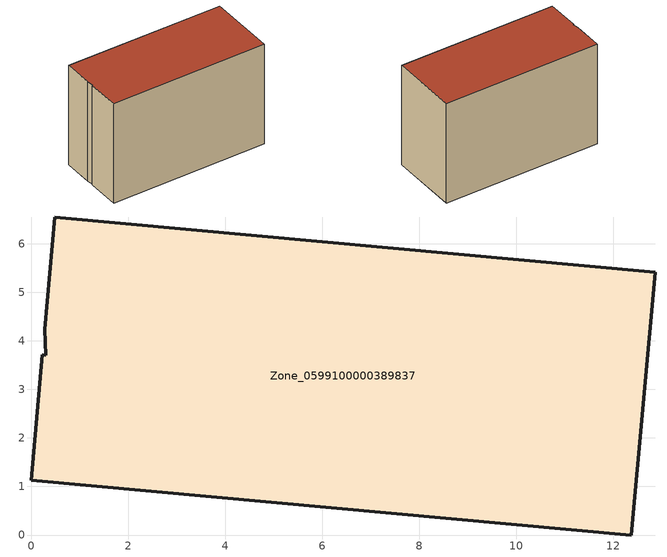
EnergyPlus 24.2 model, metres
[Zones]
Zone_0599100000389837
 floor ground (C_G): 0,1.13 0.23,3.72 0.3,3.71 0.28,4.24 0.49,6.56 12.87,5.42 12.38,0 z0
 wall outside (C_F): 0.49,6.56 0.28,4.24 0.3,3.71 0.23,3.72 0,1.13 12.38,0 12.87,5.42 0.49,6.56 z0:8.29
 roof outside (C_R): 0.28,4.24 0.3,3.71 0.23,3.72 0,1.13 12.38,0 12.87,5.42 0.49,6.56 z8.29
[BUILDING]
Pand.0599100000389837: North Axis=0; Terrain=City; Loads Convergence Tolerance Value=0.04; Temperature Convergence Tolerance Value=0.4; Solar Distribution=FullExterior; Maximum Number of Warmup Days=25; Minimum Number of Warmup Days=1
[Site:Location]
Rotterdam.The.Hague.AP_ZH_NLD Design_Conditions: Latitude=51.96; Longitude=4.45; Time Zone=1; Elevation=-4.5
[SITE:GROUNDTEMPERATURE:BUILDINGSURFACE]
18, 18, 18, 18, 18, 18, 18, 18, 18, 18, 18, 18
[MATERIAL] Thermal Absorptance=0.9; Solar Absorptance=0.7; Visible Absorptance=0.7
Name | Roughness | Thickness | Conductivity | Density | Specific Heat
G.TI.1992-2005 | MediumSmooth | 0.15 | 0.06 | 540 | 1210
F.TI.1992-2005 | Rough | 0.3 | 0.12 | 1920 | 840
R.TI.1992-2005 | MediumRough | 0.2 | 0.08 | 1500 | 1000
[CONSTRUCTION]
C_G: G.TI.1992-2005
C_F: F.TI.1992-2005
C_R: R.TI.1992-2005
[ZONE]
Zone_0599100000389837: Type=1; Multiplier=1; Ceiling Height=Autocalculate; Volume=Autocalculate; Floor Area=autocalculate; Part of Total Floor Area=Yes
[ZONEINFILTRATION:DESIGNFLOWRATE]
Infil_Zone_0599100000389837: Zone or ZoneList or Space or SpaceList=Zone_0599100000389837; Schedule=AlwaysOn; Design Flow Rate Calculation Method=Flow/Area; Flow Rate per Floor Area=0.0015; Constant Term Coefficient=1; Temperature Term Coefficient=0; Velocity Term Coefficient=0; Velocity Squared Term Coefficient=0
[HVACTEMPLATE:ZONE:IDEALLOADSAIRSYSTEM]
Zone_0599100000389837: Maximum Heating Supply Air Temperature=50; Minimum Cooling Supply Air Temperature=13; Maximum Heating Supply Air Humidity Ratio=0.0156; Minimum Cooling Supply Air Humidity Ratio=0.0077; Heating Limit=NoLimit; Cooling Limit=NoLimit; Dehumidification Control Type=ConstantSensibleHeatRatio; Cooling Sensible Heat Ratio=0.7; Dehumidification Setpoint=60; Humidification Control Type=None; Humidification Setpoint=30; Outdoor Air Method=None; Outdoor Air Flow Rate per Person=0.00944; Outdoor Air Flow Rate per Zone Floor Area=0; Outdoor Air Flow Rate per Zone=0; Demand Controlled Ventilation Type=None; Outdoor Air Economizer Type=NoEconomizer; Heat Recovery Type=None; Sensible Heat Recovery Effectiveness=0.7; Latent Heat Recovery Effectiveness=0.65
[ZONECONTROL:THERMOSTAT]
ThermostatControl_Zone_0599100000389837: Zone or ZoneList=Zone_0599100000389837; Control Type Schedule=DualSetpointControlType; Control 1=Thermostat_Zone_0599100000389837; Temperature Difference Between Cutout And Setpoint=0
[THERMOSTATSETPOINT:DUALSETPOINT]
Thermostat_Zone_0599100000389837: Heating Setpoint Temperature Schedule=HeatingSetpoint_Zone_0599100000389837; Cooling Setpoint Temperature Schedule=CoolingSetpoint_Zone_0599100000389837
[SCHEDULE:COMPACT]
HeatingSetpoint_Zone_0599100000389837: Through: 12/31, For: AllDays, Until: 24:00, 21
CoolingSetpoint_Zone_0599100000389837: Through: 12/31, For: AllDays, Until: 24:00, 24
DualSetpointControlType: Through: 12/31, For: AllDays, Until: 24:00, 4
AlwaysOn: Through: 12/31, For: AllDays, Until: 24:00, 1
